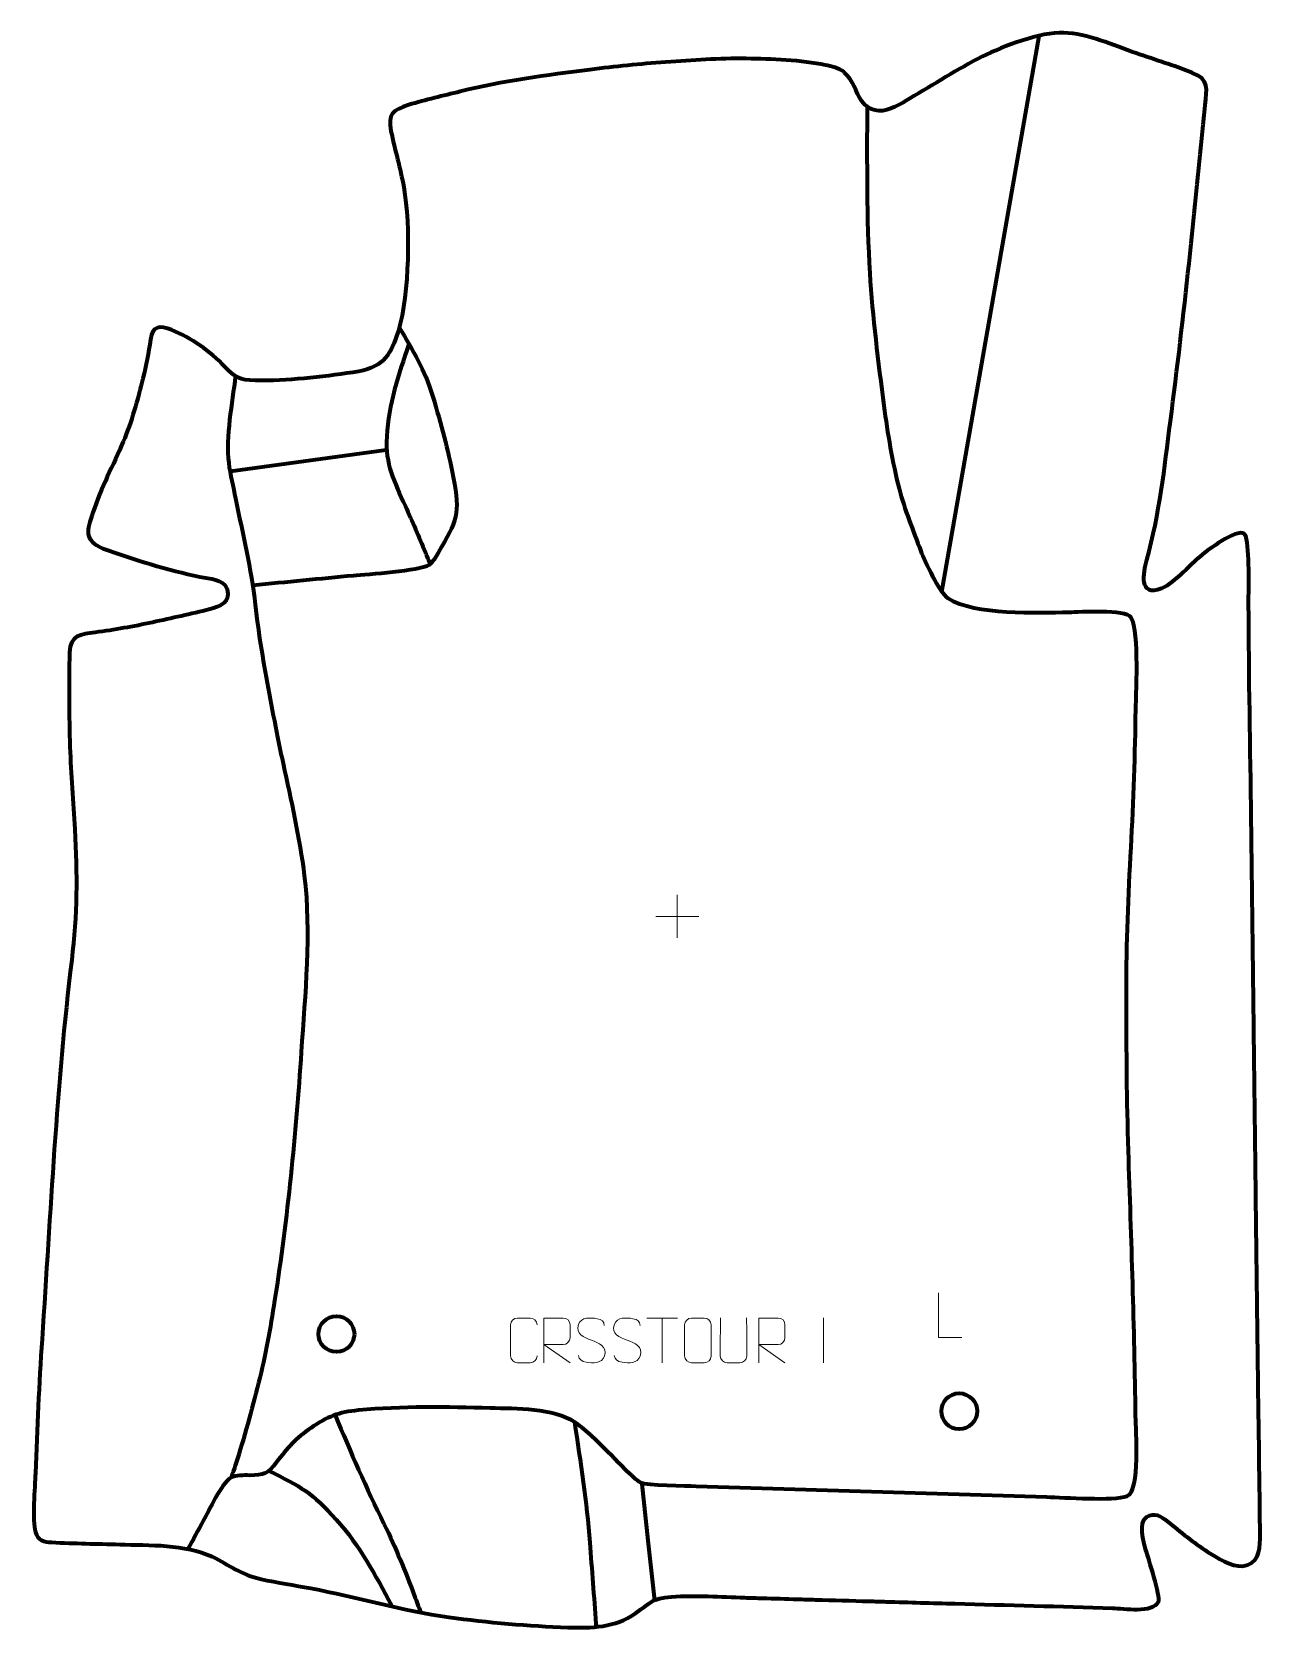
# Model space of a CAD drawing. Header units: millimetres. Extents: x -365 to 321, y -323 to 568.
import ezdxf

# ---------------------------------------------------------------- set-up
doc = ezdxf.new("R2010")
doc.units = ezdxf.units.MM
doc.header["$MEASUREMENT"] = 0
doc.layers.add('layer 2', color=7, linetype='Continuous')
doc.layers.add('layer 3', color=7, linetype='Continuous')

msp = doc.modelspace()

# ---------------------------------------------------------------- linework, layer by layer
at = {"layer": 'layer 2', "color": 142, "lineweight": 200}
for centre in [(-195.1847, -158.8298), (152.5814, -201.9035)]:
    msp.add_ellipse(centre, major_axis=(10.0081, 0), ratio=0.99999001, dxfattribs=at)
at = {"layer": 'layer 2', "color": 142, "lineweight": 158}
for points in [[(197.0129, 565.4052), (197.0129, 565.4052), (142.6973, 255.3141), (142.6973, 255.3141)], [(-167.4212, 334.3854), (-167.4212, 334.3854), (-254.2332, 322.4833), (-254.2332, 322.4833)]]:
    msp.add_open_spline(points, degree=3, dxfattribs=at)
for points, knots in [([(101.0827, 525.9814), (101.0505, 495.2771), (100.7629, 463.8456), (102.5966, 433.2203), (102.5966, 433.2203), (104.1476, 408.6509), (107.2848, 383.5602), (110.491, 359.1344), (110.491, 359.1344), (112.5093, 344.0826), (115.2213, 327.6246), (118.9818, 312.9335), (118.9818, 312.9335), (121.982, 301.3343), (126.8663, 289.3859), (131.0887, 278.1159), (131.0887, 278.1159), (133.3546, 272.3997), (141.495, 254.8898), (146.1254, 251.7723), (146.1254, 251.7723), (161.517, 242.2238), (195.8005, 243.6951), (213.8268, 244.031), (213.8268, 244.031), (219.8843, 244.1847), (245.2317, 245.7961), (248.4148, 241.162), (248.4148, 241.162), (253.158, 232.0941), (250.971, 198.0611), (250.8447, 186.0799), (250.8447, 186.0799), (250.5576, 159.7523), (249.4854, 133.9629), (248.0353, 107.6853), (248.0353, 107.6853), (246.5467, 80.6563), (245.5883, 54.2587), (245.6782, 27.1752), (245.6782, 27.1752), (245.771, -0.8399), (245.9632, -28.5299), (246.857, -56.5434), (246.857, -56.5434), (248.4349, -105.9637), (250.2988, -155.2749), (250.8595, -204.7279), (250.8595, -204.7279), (251.0325, -212.2851), (253.4583, -246.4313), (246.2169, -249.4491), (246.2169, -249.4491), (239.0084, -252.2672), (211.0314, -250.1771), (201.5023, -249.893), (201.5023, -249.893), (136.2013, -247.9456), (70.9061, -245.7862), (5.6067, -243.8367), (5.6067, -243.8367), (0.6221, -243.7006), (-22.3787, -243.5628), (-25.2222, -241.8989), (-25.2222, -241.8989), (-29.656, -239.3045), (-38.9226, -229.1794), (-43.0231, -225.0661), (-43.0231, -225.0661), (-48.8246, -219.2689), (-55.2403, -212.9471), (-61.8899, -208.166), (-61.8899, -208.166), (-74.147, -200.0361), (-94.8286, -200.625), (-109.2576, -200.1881), (-109.2576, -200.1881), (-133.2817, -199.4605), (-158.8741, -199.1193), (-182.783, -201.3828), (-182.783, -201.3828), (-194.1261, -202.4568), (-200.1118, -204.9187), (-209.4838, -211.2888), (-209.4838, -211.2888), (-217.6897, -216.9331), (-222.6979, -222.4785), (-228.623, -230.3691), (-228.623, -230.3691), (-233.3893, -236.7166), (-235.7324, -237.7393), (-243.688, -237.6997), (-243.688, -237.6997), (-247.1023, -237.6626), (-251.0778, -237.4273), (-254.1617, -239.1108), (-254.1617, -239.1108), (-259.4369, -242.2652), (-266.3289, -257.2172), (-269.5156, -263.0399), (-269.5156, -263.0399), (-272.3792, -268.2723), (-275.2435, -273.5043), (-278.1069, -278.7369)], [0, 0, 0, 0, 0.03703704, 0.03703704, 0.03703704, 0.03703704, 0.07407407, 0.07407407, 0.07407407, 0.07407407, 0.11111111, 0.11111111, 0.11111111, 0.11111111, 0.14814815, 0.14814815, 0.14814815, 0.14814815, 0.18518519, 0.18518519, 0.18518519, 0.18518519, 0.22222222, 0.22222222, 0.22222222, 0.22222222, 0.25925926, 0.25925926, 0.25925926, 0.25925926, 0.2962963, 0.2962963, 0.2962963, 0.2962963, 0.33333333, 0.33333333, 0.33333333, 0.33333333, 0.37037037, 0.37037037, 0.37037037, 0.37037037, 0.40740741, 0.40740741, 0.40740741, 0.40740741, 0.44444444, 0.44444444, 0.44444444, 0.44444444, 0.48148148, 0.48148148, 0.48148148, 0.48148148, 0.51851852, 0.51851852, 0.51851852, 0.51851852, 0.55555556, 0.55555556, 0.55555556, 0.55555556, 0.59259259, 0.59259259, 0.59259259, 0.59259259, 0.62962963, 0.62962963, 0.62962963, 0.62962963, 0.66666667, 0.66666667, 0.66666667, 0.66666667, 0.7037037, 0.7037037, 0.7037037, 0.7037037, 0.74074074, 0.74074074, 0.74074074, 0.74074074, 0.77777778, 0.77777778, 0.77777778, 0.77777778, 0.81481481, 0.81481481, 0.81481481, 0.81481481, 0.85185185, 0.85185185, 0.85185185, 0.85185185, 0.88888889, 0.88888889, 0.88888889, 0.88888889, 0.92592593, 0.92592593, 0.92592593, 0.92592593, 1, 1, 1, 1]), ([(-160.15, 403.052), (-152.2306, 389.1505), (-146.0135, 379.8416), (-141.3448, 364.1146), (-141.3448, 364.1146), (-136.8132, 348.9443), (-132.9535, 334.9055), (-129.9755, 319.3139), (-129.9755, 319.3139), (-126.0492, 298.4041), (-127.7064, 295.293), (-138.3284, 277.1359), (-138.3284, 277.1359), (-139.6901, 274.8081), (-141.3902, 271.9333), (-143.5234, 270.2594), (-143.5234, 270.2594), (-148.8586, 266.8617), (-177.7023, 265.0402), (-185.6181, 264.3127), (-185.6181, 264.3127), (-204.3438, 262.5456), (-223.0653, 260.7335), (-241.7877, 258.9321)], [0, 0, 0, 0, 0.14285714, 0.14285714, 0.14285714, 0.14285714, 0.28571429, 0.28571429, 0.28571429, 0.28571429, 0.42857143, 0.42857143, 0.42857143, 0.42857143, 0.57142857, 0.57142857, 0.57142857, 0.57142857, 0.71428571, 0.71428571, 0.71428571, 0.71428571, 1, 1, 1, 1]), ([(-154.8062, 393.4507), (-160.6407, 376.4914), (-165.9507, 360.091), (-167.0745, 342.0116), (-167.0745, 342.0116), (-168.0665, 326.0545), (-163.0282, 317.2039), (-156.6648, 303.088), (-156.6648, 303.088), (-152.8143, 294.5465), (-149.0498, 285.9862), (-145.5358, 277.2995), (-145.5358, 277.2995), (-144.5991, 274.9753), (-143.6808, 272.6452), (-142.7537, 270.3174)], [0, 0, 0, 0, 0.2, 0.2, 0.2, 0.2, 0.4, 0.4, 0.4, 0.4, 0.6, 0.6, 0.6, 0.6, 1, 1, 1, 1]), ([(-251.6283, 375.5323), (-253.3538, 360.9659), (-257.1619, 341.5338), (-255.3369, 327.2697), (-255.3369, 327.2697), (-254.4803, 320.5744), (-252.8315, 313.9602), (-251.48, 307.3501), (-251.48, 307.3501), (-247.5928, 287.6441), (-242.8619, 268.3318), (-240.4902, 248.3341), (-240.4902, 248.3341), (-239.4708, 239.6506), (-238.5503, 231.5628), (-237.0658, 222.9134), (-237.0658, 222.9134), (-234.2706, 206.6283), (-231.2657, 190.3811), (-228.0203, 174.1797), (-228.0203, 174.1797), (-227.0369, 169.275), (-226.0192, 164.3789), (-224.9681, 159.4883), (-224.9681, 159.4883), (-220.5819, 139.1614), (-215.6795, 117.7083), (-213.1316, 97.1143), (-213.1316, 97.1143), (-209.1524, 64.9515), (-212.7487, 30.8178), (-214.8582, -1.4531), (-214.8582, -1.4531), (-216.3649, -24.5893), (-218.2433, -47.6662), (-220.7018, -70.722), (-220.7018, -70.722), (-223.1793, -93.909), (-226.0388, -117.0061), (-229.6689, -140.0437), (-229.6689, -140.0437), (-232.1725, -155.903), (-234.6311, -170.55), (-238.6763, -186.1446), (-238.6763, -186.1446), (-242.6478, -201.4552), (-246.5565, -216.6542), (-251.5395, -231.6815), (-251.5395, -231.6815), (-251.9654, -232.9623), (-252.3968, -234.2407), (-252.8313, -235.5185), (-252.8313, -235.5185), (-253.1531, -236.4637), (-253.4729, -237.4094), (-253.7914, -238.3557)], [0, 0, 0, 0, 0.06666667, 0.06666667, 0.06666667, 0.06666667, 0.13333333, 0.13333333, 0.13333333, 0.13333333, 0.2, 0.2, 0.2, 0.2, 0.26666667, 0.26666667, 0.26666667, 0.26666667, 0.33333333, 0.33333333, 0.33333333, 0.33333333, 0.4, 0.4, 0.4, 0.4, 0.46666667, 0.46666667, 0.46666667, 0.46666667, 0.53333333, 0.53333333, 0.53333333, 0.53333333, 0.6, 0.6, 0.6, 0.6, 0.66666667, 0.66666667, 0.66666667, 0.66666667, 0.73333333, 0.73333333, 0.73333333, 0.73333333, 0.8, 0.8, 0.8, 0.8, 0.86666667, 0.86666667, 0.86666667, 0.86666667, 1, 1, 1, 1]), ([(-195.9455, -203.9539), (-187.3126, -224.6561), (-178.5793, -244.639), (-168.6271, -264.7597), (-168.6271, -264.7597), (-161.9573, -278.2439), (-156.8467, -291.0681), (-151.5674, -305.1097), (-151.5674, -305.1097), (-150.4518, -308.0771), (-149.33, -311.0421), (-148.2083, -314.0072)], [0, 0, 0, 0, 0.25, 0.25, 0.25, 0.25, 0.5, 0.5, 0.5, 0.5, 1, 1, 1, 1]), ([(-62.2563, -207.9054), (-58.9635, -230.5073), (-55.3957, -252.3077), (-53.7219, -275.155), (-53.7219, -275.155), (-52.6132, -290.2884), (-51.3023, -305.3996), (-50.417, -320.5497), (-50.417, -320.5497), (-50.417, -320.5497), (-50.3316, -322.0298), (-50.3316, -322.0298)], [0, 0, 0, 0, 0.25, 0.25, 0.25, 0.25, 0.5, 0.5, 0.5, 0.5, 1, 1, 1, 1]), ([(-233.0566, -235.2028), (-215.2299, -243.6042), (-208.712, -247.5199), (-195.2863, -262.4002), (-195.2863, -262.4002), (-182.1871, -276.9188), (-173.4466, -293.3146), (-164.3325, -310.424)], [0, 0, 0, 0, 0.33333333, 0.33333333, 0.33333333, 0.33333333, 1, 1, 1, 1]), ([(-24.6538, -242.4158), (-24.6538, -242.4158), (-21.3005, -274.1038), (-21.3005, -274.1038), (-21.3005, -274.1038), (-21.3005, -274.1038), (-17.6351, -307.5113), (-17.6351, -307.5113)], [0, 0, 0, 0, 0.33333333, 0.33333333, 0.33333333, 0.33333333, 1, 1, 1, 1])]:
    msp.add_open_spline(points, degree=3, knots=knots, dxfattribs=at)
at = {"layer": 'layer 3', "color": 22, "lineweight": 158}
msp.add_open_spline([(124.9591, 530.6086), (138.2879, 538.396), (151.7669, 547.0445), (165.4504, 554.0814), (165.4504, 554.0814), (177.2328, 559.8226), (197.8803, 567.7766), (210.9248, 567.3387), (210.9248, 567.3387), (224.0992, 566.8098), (238.8448, 560.2376), (251.3526, 555.8821), (251.3526, 555.8821), (261.688, 552.3067), (272.459, 548.9794), (282.6211, 545.0341), (282.6211, 545.0341), (292.6462, 540.7171), (290.7422, 536.3949), (289.8219, 526.9171), (289.8219, 526.9171), (284.0608, 467.9228), (278.1214, 409.2811), (270.4877, 350.483), (270.4877, 350.483), (267.1084, 324.1078), (264.4044, 298.9733), (257.3581, 273.1791), (257.3581, 273.1791), (255.351, 265.832), (252.6452, 252.0778), (265.5119, 257.1523), (265.5119, 257.1523), (273.0708, 260.4464), (282.2967, 271.5996), (289.5318, 277.0439), (289.5318, 277.0439), (292.5297, 279.2998), (309.661, 292.3529), (312.3806, 286.8265), (312.3806, 286.8265), (312.3806, 286.8265), (312.5209, 286.4986), (312.5209, 286.4986), (312.5209, 286.4986), (314.83, 278.0406), (314.0885, 258.1798), (314.123, 248.6092), (314.123, 248.6092), (314.2719, 208.4517), (315.1081, 168.2103), (315.596, 128.0433), (315.596, 128.0433), (316.0804, 88.1619), (316.5711, 48.2807), (317.0597, 8.3994), (317.0597, 8.3994), (317.1354, 2.2257), (317.2109, -3.9481), (317.2866, -10.1218), (317.2866, -10.1218), (317.532, -30.1447), (317.7773, -50.1675), (318.0226, -70.1904), (318.0226, -70.1904), (318.0287, -70.691), (318.0349, -71.1915), (318.041, -71.6921), (318.041, -71.6921), (318.2025, -84.8738), (318.3639, -98.0556), (318.5255, -111.2373), (318.5255, -111.2373), (318.689, -124.5859), (318.8525, -137.9345), (319.0161, -151.2831), (319.0161, -151.2831), (319.0549, -154.4534), (319.0938, -157.6236), (319.1327, -160.794), (319.1327, -160.794), (319.2123, -167.3014), (319.2921, -173.8088), (319.3719, -180.3163), (319.3719, -180.3163), (319.7514, -211.2425), (320.3211, -242.2166), (320.5395, -273.1378), (320.5395, -273.1378), (320.4812, -280.3503), (319.3149, -287.2456), (310.8083, -288.2891), (310.8083, -288.2891), (304.3879, -288.8966), (296.5589, -283.6751), (291.2493, -280.3007), (291.2493, -280.3007), (282.9668, -274.9084), (276.2835, -269.4789), (268.7072, -263.2263), (268.7072, -263.2263), (265.5182, -260.5946), (261.1785, -258.009), (257.2212, -260.8352), (257.2212, -260.8352), (252.4251, -264.2606), (255.4118, -274.7075), (256.7422, -279.3683), (256.7422, -279.3683), (258.0262, -283.6077), (265.1888, -305.5235), (263.8876, -308.2022), (263.8876, -308.2022), (260.7782, -314.6036), (244.122, -311.9989), (238.19, -311.7946), (238.19, -311.7946), (208.8821, -310.7855), (179.5664, -310.1298), (150.2537, -309.2949), (150.2537, -309.2949), (137.4205, -308.9286), (124.5873, -308.5623), (111.754, -308.1961), (111.754, -308.1961), (108.5874, -308.1058), (105.4207, -308.0154), (102.2541, -307.925), (102.2541, -307.925), (92.2542, -307.6396), (82.2543, -307.3542), (72.2543, -307.0688), (72.2543, -307.0688), (68.921, -306.9736), (65.5878, -306.8785), (62.2545, -306.7834), (62.2545, -306.7834), (55.7545, -306.5978), (49.2546, -306.4124), (42.7547, -306.2268), (42.7547, -306.2268), (39.4214, -306.1317), (36.088, -306.0366), (32.7547, -305.9414), (32.7547, -305.9414), (19.5071, -305.5269), (5.135, -304.4853), (-8.0104, -305.4789), (-8.0104, -305.4789), (-19.4716, -306.3453), (-19.3933, -308.4916), (-28.3159, -314.7721), (-28.3159, -314.7721), (-39.8129, -322.7338), (-52.578, -322.9209), (-66.0372, -322.5298), (-66.0372, -322.5298), (-87.9129, -321.7619), (-110.6999, -319.7464), (-132.3987, -316.8433), (-132.3987, -316.8433), (-158.1254, -313.4012), (-183.8677, -305.4689), (-209.5332, -300.7078), (-209.5332, -300.7078), (-218.632, -299.0199), (-228.1757, -297.6152), (-237.1628, -295.6236), (-237.1628, -295.6236), (-249.0145, -292.9247), (-254.3472, -288.0466), (-264.6502, -283.0571), (-264.6502, -283.0571), (-279.7177, -275.9975), (-299.7481, -276.7249), (-316.2072, -276.2389), (-316.2072, -276.2389), (-328.8665, -275.8651), (-341.5173, -275.7311), (-354.1684, -275.0646), (-354.1684, -275.0646), (-358.6567, -274.7982), (-361.7155, -274.0532), (-363.2594, -269.3209), (-363.2594, -269.3209), (-365.2085, -262.8975), (-363.5228, -244.3015), (-363.2479, -236.5259), (-363.2479, -236.5259), (-362.3615, -211.4554), (-361.2591, -186.7478), (-359.5451, -161.7121), (-359.5451, -161.7121), (-354.7693, -90.9693), (-351.579, -20.5219), (-343.008, 49.9383), (-343.008, 49.9383), (-339.947, 75.2605), (-339.7988, 97.4417), (-341.2956, 122.8472), (-341.2956, 122.8472), (-342.1979, 138.1621), (-343.4173, 153.4421), (-343.9923, 168.7773), (-343.9923, 168.7773), (-344.5432, 186.1713), (-344.5726, 204.0756), (-344.2514, 221.4795), (-344.2514, 221.4795), (-343.6152, 231.3806), (-338.2836, 231.4821), (-329.8323, 232.6429), (-329.8323, 232.6429), (-318.8341, 234.1577), (-308.7936, 235.9403), (-297.9391, 238.2675), (-297.9391, 238.2675), (-287.2202, 240.5657), (-276.5401, 243.0253), (-265.8778, 245.5712), (-265.8778, 245.5712), (-260.2208, 246.9696), (-254.1058, 249.6622), (-256.118, 256.7419), (-256.118, 256.7419), (-258.9761, 262.9694), (-265.6602, 262.4673), (-271.5291, 263.714), (-271.5291, 263.714), (-289.2949, 267.6448), (-308.4976, 273.1912), (-325.5331, 279.5753), (-325.5331, 279.5753), (-336.5062, 284.1606), (-334.4755, 289.7977), (-331.2141, 299.5155), (-331.2141, 299.5155), (-326.5376, 313.4509), (-319.9186, 325.7751), (-314.1981, 339.1564), (-314.1981, 339.1564), (-309.685, 349.7131), (-306.0449, 363.0933), (-303.2133, 374.2962), (-303.2133, 374.2962), (-301.3498, 381.7983), (-300.0848, 388.5755), (-299.0091, 396.2234), (-299.0091, 396.2234), (-297.9091, 404.0436), (-293.814, 403.9369), (-287.1997, 401.59), (-287.1997, 401.59), (-276.3519, 396.9964), (-265.5658, 389.6348), (-257.568, 380.9789), (-257.568, 380.9789), (-250.2434, 373.1244), (-247.409, 373.2757), (-236.9725, 373.227), (-236.9725, 373.227), (-219.3291, 373.2854), (-200.1752, 375.5384), (-182.738, 378.3351), (-182.738, 378.3351), (-168.5236, 381.1171), (-164.7225, 387.903), (-160.6042, 400.9813), (-160.6042, 400.9813), (-154.4974, 422.0967), (-153.7266, 459.3812), (-157.6002, 481.1383), (-157.6002, 481.1383), (-159.4987, 491.8016), (-162.5035, 501.9283), (-164.7536, 512.4266), (-164.7536, 512.4266), (-166.706, 521.9685), (-163.6488, 524.1863), (-154.7663, 527.0183), (-154.7663, 527.0183), (-145.463, 529.9342), (-135.5209, 532.0653), (-126.0319, 534.5219), (-126.0319, 534.5219), (-102.7338, 540.4717), (-77.5731, 543.5745), (-53.6996, 546.6949), (-53.6996, 546.6949), (-39.4483, 548.5576), (-25.7474, 549.8646), (-11.4211, 550.9163), (-11.4211, 550.9163), (3.9045, 552.0472), (18.2083, 553.1222), (33.6333, 552.8671), (33.6333, 552.8671), (47.6804, 552.6348), (64.2475, 552.0349), (77.9734, 549.2805), (77.9734, 549.2805), (81.1851, 548.6361), (85.5167, 547.5874), (88.0413, 545.4366), (88.0413, 545.4366), (88.0413, 545.4366), (88.3788, 545.1491), (88.3788, 545.1491), (88.3788, 545.1491), (93.5913, 540.4183), (94.4494, 534.6866), (98.1563, 529.0947), (98.1563, 529.0947), (100.2964, 525.9496), (103.9099, 523.9483), (107.6951, 523.7058), (107.6951, 523.7058), (113.5394, 523.4992), (120.0526, 527.7468), (124.9591, 530.6086)], degree=3, knots=[0, 0, 0, 0, 0.01234568, 0.01234568, 0.01234568, 0.01234568, 0.02469136, 0.02469136, 0.02469136, 0.02469136, 0.03703704, 0.03703704, 0.03703704, 0.03703704, 0.04938272, 0.04938272, 0.04938272, 0.04938272, 0.0617284, 0.0617284, 0.0617284, 0.0617284, 0.07407407, 0.07407407, 0.07407407, 0.07407407, 0.08641975, 0.08641975, 0.08641975, 0.08641975, 0.09876543, 0.09876543, 0.09876543, 0.09876543, 0.11111111, 0.11111111, 0.11111111, 0.11111111, 0.12345679, 0.12345679, 0.12345679, 0.12345679, 0.13580247, 0.13580247, 0.13580247, 0.13580247, 0.14814815, 0.14814815, 0.14814815, 0.14814815, 0.16049383, 0.16049383, 0.16049383, 0.16049383, 0.17283951, 0.17283951, 0.17283951, 0.17283951, 0.18518519, 0.18518519, 0.18518519, 0.18518519, 0.19753086, 0.19753086, 0.19753086, 0.19753086, 0.20987654, 0.20987654, 0.20987654, 0.20987654, 0.22222222, 0.22222222, 0.22222222, 0.22222222, 0.2345679, 0.2345679, 0.2345679, 0.2345679, 0.24691358, 0.24691358, 0.24691358, 0.24691358, 0.25925926, 0.25925926, 0.25925926, 0.25925926, 0.27160494, 0.27160494, 0.27160494, 0.27160494, 0.28395062, 0.28395062, 0.28395062, 0.28395062, 0.2962963, 0.2962963, 0.2962963, 0.2962963, 0.30864198, 0.30864198, 0.30864198, 0.30864198, 0.32098765, 0.32098765, 0.32098765, 0.32098765, 0.33333333, 0.33333333, 0.33333333, 0.33333333, 0.34567901, 0.34567901, 0.34567901, 0.34567901, 0.35802469, 0.35802469, 0.35802469, 0.35802469, 0.37037037, 0.37037037, 0.37037037, 0.37037037, 0.38271605, 0.38271605, 0.38271605, 0.38271605, 0.39506173, 0.39506173, 0.39506173, 0.39506173, 0.40740741, 0.40740741, 0.40740741, 0.40740741, 0.41975309, 0.41975309, 0.41975309, 0.41975309, 0.43209877, 0.43209877, 0.43209877, 0.43209877, 0.44444444, 0.44444444, 0.44444444, 0.44444444, 0.45679012, 0.45679012, 0.45679012, 0.45679012, 0.4691358, 0.4691358, 0.4691358, 0.4691358, 0.48148148, 0.48148148, 0.48148148, 0.48148148, 0.49382716, 0.49382716, 0.49382716, 0.49382716, 0.50617284, 0.50617284, 0.50617284, 0.50617284, 0.51851852, 0.51851852, 0.51851852, 0.51851852, 0.5308642, 0.5308642, 0.5308642, 0.5308642, 0.54320988, 0.54320988, 0.54320988, 0.54320988, 0.55555556, 0.55555556, 0.55555556, 0.55555556, 0.56790123, 0.56790123, 0.56790123, 0.56790123, 0.58024691, 0.58024691, 0.58024691, 0.58024691, 0.59259259, 0.59259259, 0.59259259, 0.59259259, 0.60493827, 0.60493827, 0.60493827, 0.60493827, 0.61728395, 0.61728395, 0.61728395, 0.61728395, 0.62962963, 0.62962963, 0.62962963, 0.62962963, 0.64197531, 0.64197531, 0.64197531, 0.64197531, 0.65432099, 0.65432099, 0.65432099, 0.65432099, 0.66666667, 0.66666667, 0.66666667, 0.66666667, 0.67901235, 0.67901235, 0.67901235, 0.67901235, 0.69135802, 0.69135802, 0.69135802, 0.69135802, 0.7037037, 0.7037037, 0.7037037, 0.7037037, 0.71604938, 0.71604938, 0.71604938, 0.71604938, 0.72839506, 0.72839506, 0.72839506, 0.72839506, 0.74074074, 0.74074074, 0.74074074, 0.74074074, 0.75308642, 0.75308642, 0.75308642, 0.75308642, 0.7654321, 0.7654321, 0.7654321, 0.7654321, 0.77777778, 0.77777778, 0.77777778, 0.77777778, 0.79012346, 0.79012346, 0.79012346, 0.79012346, 0.80246914, 0.80246914, 0.80246914, 0.80246914, 0.81481481, 0.81481481, 0.81481481, 0.81481481, 0.82716049, 0.82716049, 0.82716049, 0.82716049, 0.83950617, 0.83950617, 0.83950617, 0.83950617, 0.85185185, 0.85185185, 0.85185185, 0.85185185, 0.86419753, 0.86419753, 0.86419753, 0.86419753, 0.87654321, 0.87654321, 0.87654321, 0.87654321, 0.88888889, 0.88888889, 0.88888889, 0.88888889, 0.90123457, 0.90123457, 0.90123457, 0.90123457, 0.91358025, 0.91358025, 0.91358025, 0.91358025, 0.92592593, 0.92592593, 0.92592593, 0.92592593, 0.9382716, 0.9382716, 0.9382716, 0.9382716, 0.95061728, 0.95061728, 0.95061728, 0.95061728, 0.96296296, 0.96296296, 0.96296296, 0.96296296, 0.97530864, 0.97530864, 0.97530864, 0.97530864, 1, 1, 1, 1], dxfattribs=at)
at = {"layer": 'layer 3', "color": 250, "lineweight": 9}
for points in [[(-4.8583, 86.2221), (-4.8583, 86.2221), (-4.8583, 62.2442), (-4.8583, 62.2442)], [(-16.8472, 74.2331), (-16.8472, 74.2331), (7.1307, 74.2331), (7.1307, 74.2331)], [(-21.8186, -149.923), (-21.8186, -149.923), (-4.8314, -149.923), (-4.8314, -149.923)], [(-13.3248, -174.853), (-13.3248, -174.853), (-13.3248, -149.8995), (-13.3248, -149.8995)], [(76.7717, -149.8603), (76.7717, -149.8603), (76.7717, -174.8344), (76.7717, -174.8344)]]:
    msp.add_open_spline(points, degree=3, dxfattribs=at)
for points, knots in [([(154.0164, -160.7419), (154.0164, -160.7419), (141.0673, -160.7419), (141.0673, -160.7419), (141.0673, -160.7419), (141.0673, -160.7419), (141.0673, -135.7883), (141.0673, -135.7883)], [0, 0, 0, 0, 0.33333333, 0.33333333, 0.33333333, 0.33333333, 1, 1, 1, 1]), ([(-83.1203, -171.035), (-83.2601, -173.3584), (-84.9373, -174.838), (-87.085, -174.8488), (-87.085, -174.8488), (-89.4169, -174.8484), (-91.7488, -174.8484), (-94.0803, -174.8488), (-94.0803, -174.8488), (-96.0053, -174.9542), (-97.9774, -173.0697), (-97.9662, -171.0524), (-97.9662, -171.0524), (-97.9658, -165.2823), (-97.9658, -159.5126), (-97.9662, -153.7433), (-97.9662, -153.7433), (-97.962, -151.6052), (-96.2153, -149.886), (-94.0629, -149.8995), (-94.0629, -149.8995), (-91.7372, -149.8995), (-89.4111, -149.8995), (-87.085, -149.8995), (-87.085, -149.8995), (-85.1384, -149.864), (-83.147, -151.3555), (-83.1203, -153.7931)], [0, 0, 0, 0, 0.125, 0.125, 0.125, 0.125, 0.25, 0.25, 0.25, 0.25, 0.375, 0.375, 0.375, 0.375, 0.5, 0.5, 0.5, 0.5, 0.625, 0.625, 0.625, 0.625, 0.75, 0.75, 0.75, 0.75, 1, 1, 1, 1]), ([(-79.4166, -174.8493), (-79.4166, -174.8493), (-79.4166, -149.8958), (-79.4166, -149.8958), (-79.4166, -149.8958), (-75.8218, -149.8958), (-72.2263, -149.8958), (-68.6311, -149.8958), (-68.6311, -149.8958), (-66.3058, -149.9335), (-64.7485, -151.4235), (-64.7526, -153.7899), (-64.7526, -153.7899), (-64.753, -155.8254), (-64.753, -158.8848), (-64.7526, -160.9208), (-64.7526, -160.9208), (-64.7591, -162.7963), (-66.5714, -164.7381), (-68.5809, -164.7572), (-68.5809, -164.7572), (-68.5809, -164.7572), (-79.4166, -164.7572), (-79.4166, -164.7572), (-79.4166, -164.7572), (-79.4166, -164.7572), (-64.7619, -174.8493), (-64.7619, -174.8493)], [0, 0, 0, 0, 0.125, 0.125, 0.125, 0.125, 0.25, 0.25, 0.25, 0.25, 0.375, 0.375, 0.375, 0.375, 0.5, 0.5, 0.5, 0.5, 0.625, 0.625, 0.625, 0.625, 0.75, 0.75, 0.75, 0.75, 1, 1, 1, 1]), ([(-52.8104, -162.203), (-57.0587, -160.7326), (-61.9668, -158.9368), (-59.9617, -153.4165), (-59.9617, -153.4165), (-58.4582, -149.2766), (-53.2446, -149.6651), (-49.641, -150.2662), (-49.641, -150.2662), (-46.7804, -150.7434), (-45.9157, -151.9566), (-45.6051, -154.0407)], [0, 0, 0, 0, 0.25, 0.25, 0.25, 0.25, 0.5, 0.5, 0.5, 0.5, 1, 1, 1, 1]), ([(-32.8104, -162.203), (-37.0587, -160.7326), (-41.9668, -158.9368), (-39.9617, -153.4165), (-39.9617, -153.4165), (-38.4582, -149.2766), (-33.2446, -149.6651), (-29.641, -150.2662), (-29.641, -150.2662), (-26.7804, -150.7434), (-25.9157, -151.9566), (-25.6051, -154.0407)], [0, 0, 0, 0, 0.25, 0.25, 0.25, 0.25, 0.5, 0.5, 0.5, 0.5, 1, 1, 1, 1]), ([(3.1554, -149.8998), (5.4811, -149.8998), (7.8072, -149.8998), (10.1333, -149.8998), (10.1333, -149.8998), (12.0799, -149.8642), (14.0713, -151.3558), (14.098, -153.7934), (14.098, -153.7934), (14.0976, -159.5403), (14.0976, -165.2876), (14.098, -171.0353), (14.098, -171.0353), (13.9582, -173.3587), (12.281, -174.8383), (10.1333, -174.8491), (10.1333, -174.8491), (7.8014, -174.8487), (5.4695, -174.8487), (3.138, -174.8491), (3.138, -174.8491), (1.213, -174.9545), (-0.7591, -173.07), (-0.7479, -171.0527), (-0.7479, -171.0527), (-0.7476, -165.2826), (-0.7476, -159.5129), (-0.7479, -153.7436), (-0.7479, -153.7436), (-0.7437, -151.6055), (1.003, -149.8863), (3.1554, -149.8998)], [0, 0, 0, 0, 0.11111111, 0.11111111, 0.11111111, 0.11111111, 0.22222222, 0.22222222, 0.22222222, 0.22222222, 0.33333333, 0.33333333, 0.33333333, 0.33333333, 0.44444444, 0.44444444, 0.44444444, 0.44444444, 0.55555556, 0.55555556, 0.55555556, 0.55555556, 0.66666667, 0.66666667, 0.66666667, 0.66666667, 0.77777778, 0.77777778, 0.77777778, 0.77777778, 1, 1, 1, 1]), ([(33.8632, -149.8664), (33.8628, -155.4059), (33.9586, -165.6077), (33.959, -171.1481), (33.959, -171.1481), (33.8192, -173.3876), (32.142, -174.8138), (29.9943, -174.8243), (29.9943, -174.8243), (27.6624, -174.8239), (25.3305, -174.8239), (22.999, -174.8243), (22.999, -174.8243), (21.074, -174.9258), (19.1019, -173.1093), (19.1131, -171.1648), (19.1131, -171.1648), (19.1134, -165.6029), (19.2088, -155.4275), (19.2084, -149.8664)], [0, 0, 0, 0, 0.16666667, 0.16666667, 0.16666667, 0.16666667, 0.33333333, 0.33333333, 0.33333333, 0.33333333, 0.5, 0.5, 0.5, 0.5, 0.66666667, 0.66666667, 0.66666667, 0.66666667, 1, 1, 1, 1]), ([(40.5834, -174.8493), (40.5834, -174.8493), (40.5834, -149.8958), (40.5834, -149.8958), (40.5834, -149.8958), (44.1782, -149.8958), (47.7737, -149.8958), (51.3689, -149.8958), (51.3689, -149.8958), (53.6942, -149.9335), (55.2515, -151.4235), (55.2474, -153.7899), (55.2474, -153.7899), (55.247, -155.8254), (55.247, -158.8848), (55.2474, -160.9208), (55.2474, -160.9208), (55.2409, -162.7963), (53.4286, -164.7381), (51.4191, -164.7572), (51.4191, -164.7572), (51.4191, -164.7572), (40.5834, -164.7572), (40.5834, -164.7572), (40.5834, -164.7572), (40.5834, -164.7572), (55.2381, -174.8493), (55.2381, -174.8493)], [0, 0, 0, 0, 0.125, 0.125, 0.125, 0.125, 0.25, 0.25, 0.25, 0.25, 0.375, 0.375, 0.375, 0.375, 0.5, 0.5, 0.5, 0.5, 0.625, 0.625, 0.625, 0.625, 0.75, 0.75, 0.75, 0.75, 1, 1, 1, 1]), ([(-52.8104, -162.2031), (-48.7918, -163.8498), (-43.7623, -165.7381), (-45.5963, -171.0984), (-45.5963, -171.0984), (-47.0561, -175.3648), (-51.9669, -175.1081), (-55.693, -174.5534), (-55.693, -174.5534), (-58.443, -174.1436), (-59.6639, -172.9301), (-60.0419, -170.8179)], [0, 0, 0, 0, 0.25, 0.25, 0.25, 0.25, 0.5, 0.5, 0.5, 0.5, 1, 1, 1, 1]), ([(-32.8104, -162.2031), (-28.7918, -163.8498), (-23.7623, -165.7381), (-25.5963, -171.0984), (-25.5963, -171.0984), (-27.0561, -175.3648), (-31.9669, -175.1081), (-35.693, -174.5534), (-35.693, -174.5534), (-38.443, -174.1436), (-39.6639, -172.9301), (-40.0419, -170.8179)], [0, 0, 0, 0, 0.25, 0.25, 0.25, 0.25, 0.5, 0.5, 0.5, 0.5, 1, 1, 1, 1])]:
    msp.add_open_spline(points, degree=3, knots=knots, dxfattribs=at)

doc.saveas('drawing.dxf')
